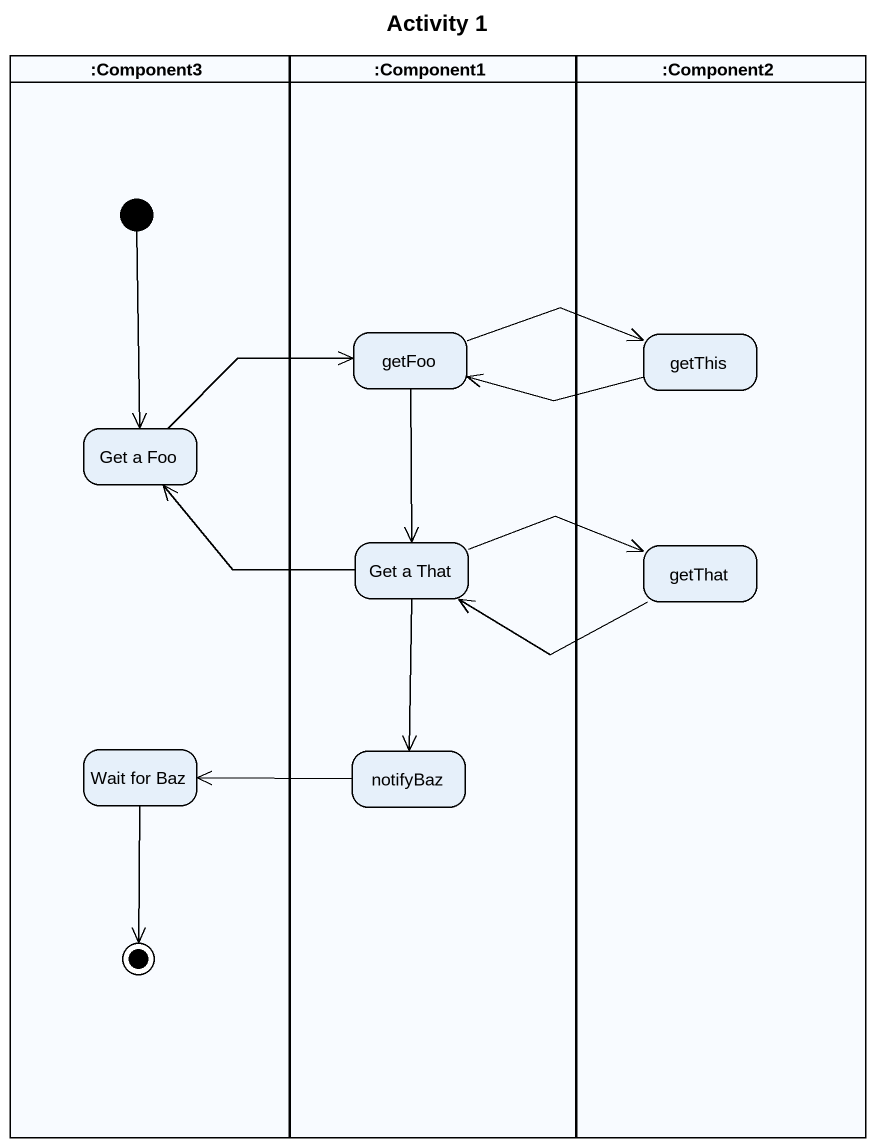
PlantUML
@startuml
title Activity 1
hide empty description
state ":Component3" as Component3 <<partition>> {
  state "Get a Foo" as Get_a_Foo
  state "Wait for Baz" as Wait_for_Baz
  [*] --> Get_a_Foo
  Wait_for_Baz --> [*]
}
state ":Component1" as Component1 <<partition>> {
  state getFoo
  state "Get a That" as Get_a_That
  state notifyBaz
}
state ":Component2" as Component2 <<partition>> {
  state getThis
  state getThat
}
getFoo -right-> getThis
getFoo --> Get_a_That
getThis -left-> getFoo
Get_a_Foo -right-> getFoo
Get_a_That -left-> Get_a_Foo
Get_a_That -right-> getThat
Get_a_That --> notifyBaz
getThat -left-> Get_a_That
notifyBaz -left-> Wait_for_Baz
@enduml
